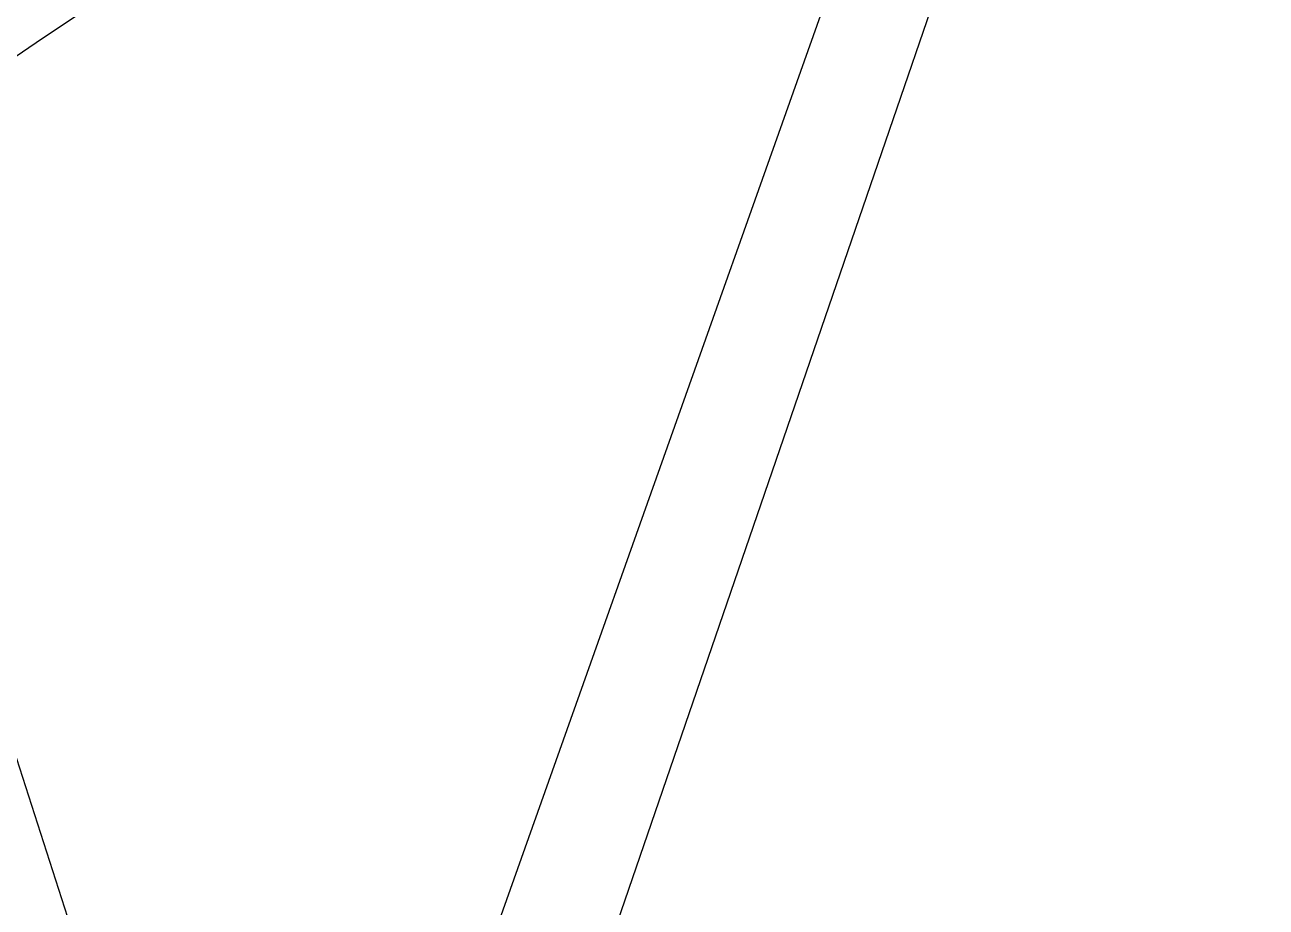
# Model space of a CAD drawing. Extents: x -381 to 213, y -63 to 250.
# Drawn here: x -153.25 to -136.63, y 52.83 to 64.65 of the extents above; entities that cross this region are included whole.
import ezdxf

# ---------------------------------------------------------------- set-up
doc = ezdxf.new("R2010")
doc.units = 0
doc.header["$MEASUREMENT"] = 0
doc.linetypes.add('K5LT65535', pattern=[0])
doc.linetypes.add('K5LT_BASIC', pattern=[0])
doc.layers.add('Системный слой', color=7, linetype='Continuous')

# ---------------------------------------------------------------- blocks, each defined once
blk = doc.blocks.new('*F')
at = {"layer": 'Системный слой', "color": 5, "linetype": 'K5LT65535'}
for points in [[(64.596, 15.692), (64.596, 19.329), (62.012, 19.329), (59.428, 45.933), (-51.102, 45.933), (-51.102, 49.761), (-44.02, 51.483), (56.079, 51.483), (58.376, 49.186), (59.428, 45.933)], [(-51.102, 49.761), (-128.234, 22.87), (-130.112, 20.429), (-130.112, 14.065), (-53.877, 14.065), (-43.829, 42.392), (-43.829, 45.933)], [(-51.58, 12.152), (-51.58, 15.788), (-42.68, 41.722), (-39.714, 44.689), (1.149, 44.689), (2.728, 43.11), (2.728, -18.333), (0.766, -21.534), (-1.148, -21.534)]]:
    blk.add_lwpolyline(points, dxfattribs=at)
at = {"layer": 'Системный слой', "color": 5, "linetype": 'K5LT_BASIC'}
blk.add_circle((94.013, 5.981), 62.534, dxfattribs=at)
blk.add_circle((94.013, 5.981), 62.534, dxfattribs=at)

msp = doc.modelspace()

# ---------------------------------------------------------------- block references
at = {"layer": 'Системный слой'}
for p in [(-96.515, 28.741), (-212.068, 6.637)]:
    msp.add_blockref('*F', p, dxfattribs=at)

doc.saveas('drawing.dxf')
